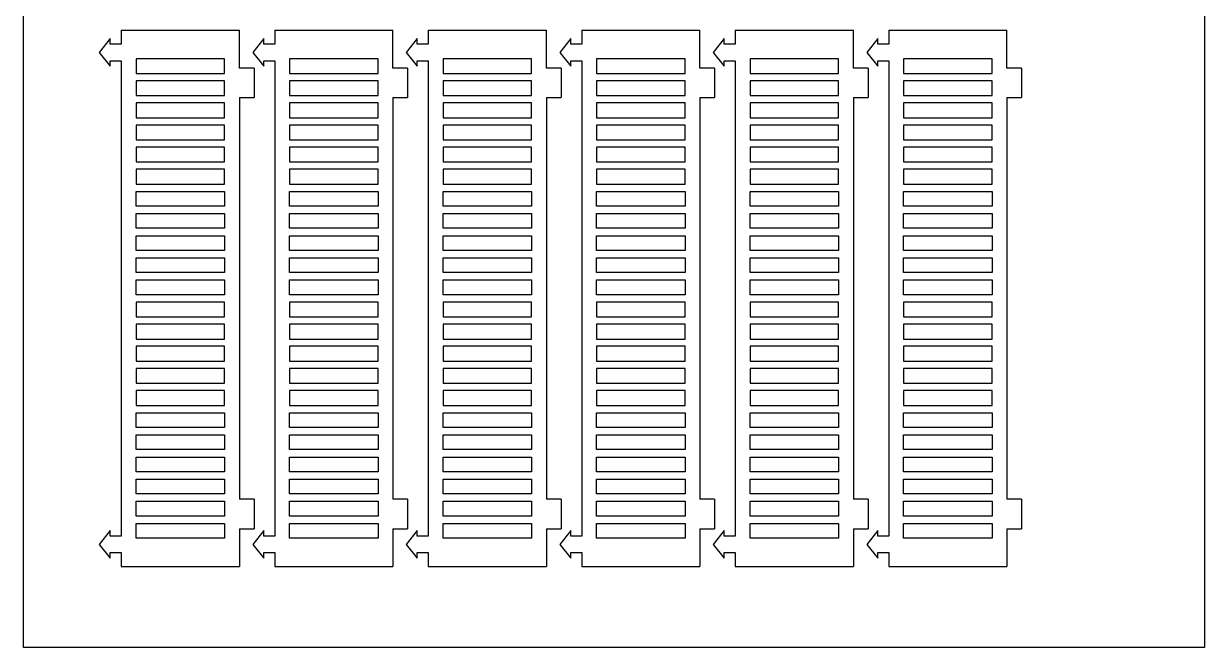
# Model space of a CAD drawing. Header units: inches. Extents: x -44.1 to -2.1, y -13.8 to 25.8.
# Drawn here: x -14.55 to -4.55, y -13.85 to -8.56 of the extents above; entities that cross this region are included whole.
import ezdxf

# ---------------------------------------------------------------- set-up
doc = ezdxf.new("R2010")
doc.units = ezdxf.units.IN
doc.header["$MEASUREMENT"] = 0
doc.linetypes.add('Continuous2', pattern=[0])
doc.layers.add('Cut', color=1, linetype='Continuous')

msp = doc.modelspace()

# ---------------------------------------------------------------- linework, layer by layer
at = {"layer": 'Cut', "color": 13, "linetype": 'Continuous2', "lineweight": -3, "true_color": 0xcc6633}
for p, q in [((-14.55, -13.848), (-14.55, -1.098)), ((-4.55, -1.098), (-4.55, -13.848)), ((-4.55, -13.848), (-14.55, -13.848))]:
    msp.add_line(p, q, dxfattribs=at)
at = {"layer": 'Cut', "color": 7, "linetype": 'Continuous2', "lineweight": -3, "true_color": 0xffffff}
for p, q in [((-13.816, -8.69), (-13.91, -8.807)), ((-13.816, -8.736), (-13.816, -8.69)), ((-13.723, -8.618), (-13.723, -8.736)), ((-13.723, -8.618), (-12.723, -8.618)), ((-12.723, -8.94), (-12.723, -8.618)), ((-12.516, -8.69), (-12.61, -8.807)), ((-12.516, -8.736), (-12.516, -8.69)), ((-12.423, -8.618), (-12.423, -8.736)), ((-12.423, -8.618), (-11.423, -8.618)), ((-11.423, -8.94), (-11.423, -8.618)), ((-11.216, -8.69), (-11.31, -8.807)), ((-11.216, -8.736), (-11.216, -8.69)), ((-11.123, -8.618), (-11.123, -8.736)), ((-11.123, -8.618), (-10.123, -8.618)), ((-10.123, -8.94), (-10.123, -8.618)), ((-9.916, -8.69), (-10.01, -8.807)), ((-9.916, -8.736), (-9.916, -8.69)), ((-9.823, -8.618), (-9.823, -8.736)), ((-9.823, -8.618), (-8.823, -8.618)), ((-8.823, -8.94), (-8.823, -8.618)), ((-8.616, -8.69), (-8.71, -8.807)), ((-8.616, -8.736), (-8.616, -8.69)), ((-8.523, -8.618), (-8.523, -8.736)), ((-8.523, -8.618), (-7.523, -8.618)), ((-7.523, -8.94), (-7.523, -8.618)), ((-7.316, -8.69), (-7.41, -8.807)), ((-7.316, -8.736), (-7.316, -8.69)), ((-7.223, -8.618), (-7.223, -8.736)), ((-7.223, -8.618), (-6.223, -8.618)), ((-6.223, -8.94), (-6.223, -8.618)), ((-13.723, -8.736), (-13.816, -8.736)), ((-12.423, -8.736), (-12.516, -8.736)), ((-11.123, -8.736), (-11.216, -8.736)), ((-9.823, -8.736), (-9.916, -8.736)), ((-8.523, -8.736), (-8.616, -8.736)), ((-7.223, -8.736), (-7.316, -8.736)), ((-13.91, -8.807), (-13.816, -8.924)), ((-13.816, -8.877), (-13.723, -8.877)), ((-13.816, -8.924), (-13.816, -8.877)), ((-13.723, -8.877), (-13.723, -12.905)), ((-13.598, -8.86), (-13.598, -8.985)), ((-12.848, -8.86), (-13.598, -8.86)), ((-12.848, -8.985), (-12.848, -8.86)), ((-12.61, -8.807), (-12.516, -8.924)), ((-12.516, -8.877), (-12.423, -8.877)), ((-12.516, -8.924), (-12.516, -8.877)), ((-12.423, -8.877), (-12.423, -12.905)), ((-12.298, -8.86), (-12.298, -8.985)), ((-11.548, -8.86), (-12.298, -8.86)), ((-11.548, -8.985), (-11.548, -8.86)), ((-11.31, -8.807), (-11.216, -8.924)), ((-11.216, -8.877), (-11.123, -8.877)), ((-11.216, -8.924), (-11.216, -8.877)), ((-11.123, -8.877), (-11.123, -12.905)), ((-10.998, -8.86), (-10.998, -8.985)), ((-10.248, -8.86), (-10.998, -8.86)), ((-10.248, -8.985), (-10.248, -8.86)), ((-10.01, -8.807), (-9.916, -8.924)), ((-9.916, -8.877), (-9.823, -8.877)), ((-9.916, -8.924), (-9.916, -8.877)), ((-9.823, -8.877), (-9.823, -12.905)), ((-9.698, -8.86), (-9.698, -8.985)), ((-8.948, -8.86), (-9.698, -8.86)), ((-8.948, -8.985), (-8.948, -8.86)), ((-8.71, -8.807), (-8.616, -8.924)), ((-8.616, -8.877), (-8.523, -8.877)), ((-8.616, -8.924), (-8.616, -8.877)), ((-8.523, -8.877), (-8.523, -12.905)), ((-8.398, -8.86), (-8.398, -8.985)), ((-7.648, -8.86), (-8.398, -8.86)), ((-7.648, -8.985), (-7.648, -8.86)), ((-7.41, -8.807), (-7.316, -8.924)), ((-7.316, -8.877), (-7.223, -8.877)), ((-7.316, -8.924), (-7.316, -8.877)), ((-7.223, -8.877), (-7.223, -12.905)), ((-6.348, -8.86), (-7.098, -8.86)), ((-7.098, -8.86), (-7.098, -8.985)), ((-6.348, -8.985), (-6.348, -8.86)), ((-13.598, -8.985), (-12.848, -8.985)), ((-12.598, -8.94), (-12.723, -8.94)), ((-12.598, -8.94), (-12.598, -9.19)), ((-12.298, -8.985), (-11.548, -8.985)), ((-11.298, -8.94), (-11.423, -8.94)), ((-11.298, -8.94), (-11.298, -9.19)), ((-10.998, -8.985), (-10.248, -8.985)), ((-9.998, -8.94), (-10.123, -8.94)), ((-9.998, -8.94), (-9.998, -9.19)), ((-9.698, -8.985), (-8.948, -8.985)), ((-8.698, -8.94), (-8.823, -8.94)), ((-8.698, -8.94), (-8.698, -9.19)), ((-8.398, -8.985), (-7.648, -8.985)), ((-7.398, -8.94), (-7.523, -8.94)), ((-7.398, -8.94), (-7.398, -9.19)), ((-7.098, -8.985), (-6.348, -8.985)), ((-6.098, -8.94), (-6.223, -8.94)), ((-6.098, -8.94), (-6.098, -9.19)), ((-12.848, -9.047), (-13.598, -9.047)), ((-13.598, -9.047), (-13.598, -9.172)), ((-12.848, -9.172), (-12.848, -9.047)), ((-11.548, -9.047), (-12.298, -9.047)), ((-12.298, -9.047), (-12.298, -9.172)), ((-11.548, -9.172), (-11.548, -9.047)), ((-10.248, -9.047), (-10.998, -9.047)), ((-10.998, -9.047), (-10.998, -9.172)), ((-10.248, -9.172), (-10.248, -9.047)), ((-8.948, -9.047), (-9.698, -9.047)), ((-9.698, -9.047), (-9.698, -9.172)), ((-8.948, -9.172), (-8.948, -9.047)), ((-7.648, -9.047), (-8.398, -9.047)), ((-8.398, -9.047), (-8.398, -9.172)), ((-7.648, -9.172), (-7.648, -9.047)), ((-6.348, -9.047), (-7.098, -9.047)), ((-7.098, -9.047), (-7.098, -9.172)), ((-6.348, -9.172), (-6.348, -9.047)), ((-13.598, -9.172), (-12.848, -9.172)), ((-12.723, -9.19), (-12.598, -9.19)), ((-12.723, -9.19), (-12.723, -12.592)), ((-12.298, -9.172), (-11.548, -9.172)), ((-11.423, -9.19), (-11.298, -9.19)), ((-11.423, -9.19), (-11.423, -12.592)), ((-10.998, -9.172), (-10.248, -9.172)), ((-10.123, -9.19), (-9.998, -9.19)), ((-10.123, -9.19), (-10.123, -12.592)), ((-9.698, -9.172), (-8.948, -9.172)), ((-8.823, -9.19), (-8.698, -9.19)), ((-8.823, -9.19), (-8.823, -12.592)), ((-8.398, -9.172), (-7.648, -9.172)), ((-7.523, -9.19), (-7.398, -9.19)), ((-7.523, -9.19), (-7.523, -12.592)), ((-7.098, -9.172), (-6.348, -9.172)), ((-6.223, -9.19), (-6.098, -9.19)), ((-6.223, -9.19), (-6.223, -12.592)), ((-12.848, -9.235), (-13.598, -9.235)), ((-13.598, -9.235), (-13.598, -9.36)), ((-12.848, -9.36), (-12.848, -9.235)), ((-11.548, -9.235), (-12.298, -9.235)), ((-12.298, -9.235), (-12.298, -9.36)), ((-11.548, -9.36), (-11.548, -9.235)), ((-10.248, -9.235), (-10.998, -9.235)), ((-10.998, -9.235), (-10.998, -9.36)), ((-10.248, -9.36), (-10.248, -9.235)), ((-8.948, -9.235), (-9.698, -9.235)), ((-9.698, -9.235), (-9.698, -9.36)), ((-8.948, -9.36), (-8.948, -9.235)), ((-7.648, -9.235), (-8.398, -9.235)), ((-8.398, -9.235), (-8.398, -9.36)), ((-7.648, -9.36), (-7.648, -9.235)), ((-6.348, -9.235), (-7.098, -9.235)), ((-7.098, -9.235), (-7.098, -9.36)), ((-6.348, -9.36), (-6.348, -9.235)), ((-13.598, -9.36), (-12.848, -9.36)), ((-12.298, -9.36), (-11.548, -9.36)), ((-10.998, -9.36), (-10.248, -9.36)), ((-9.698, -9.36), (-8.948, -9.36)), ((-8.398, -9.36), (-7.648, -9.36)), ((-7.098, -9.36), (-6.348, -9.36)), ((-12.848, -9.422), (-13.598, -9.422)), ((-13.598, -9.422), (-13.598, -9.547)), ((-12.848, -9.547), (-12.848, -9.422)), ((-11.548, -9.422), (-12.298, -9.422)), ((-12.298, -9.422), (-12.298, -9.547)), ((-11.548, -9.547), (-11.548, -9.422)), ((-10.248, -9.422), (-10.998, -9.422)), ((-10.998, -9.422), (-10.998, -9.547)), ((-10.248, -9.547), (-10.248, -9.422)), ((-8.948, -9.422), (-9.698, -9.422)), ((-9.698, -9.422), (-9.698, -9.547)), ((-8.948, -9.547), (-8.948, -9.422)), ((-7.648, -9.422), (-8.398, -9.422)), ((-8.398, -9.422), (-8.398, -9.547)), ((-7.648, -9.547), (-7.648, -9.422)), ((-6.348, -9.422), (-7.098, -9.422)), ((-7.098, -9.422), (-7.098, -9.547)), ((-6.348, -9.547), (-6.348, -9.422)), ((-13.598, -9.547), (-12.848, -9.547)), ((-12.298, -9.547), (-11.548, -9.547)), ((-10.998, -9.547), (-10.248, -9.547)), ((-9.698, -9.547), (-8.948, -9.547)), ((-8.398, -9.547), (-7.648, -9.547)), ((-7.098, -9.547), (-6.348, -9.547)), ((-12.848, -9.61), (-13.598, -9.61)), ((-13.598, -9.61), (-13.598, -9.735)), ((-12.848, -9.735), (-12.848, -9.61)), ((-11.548, -9.61), (-12.298, -9.61)), ((-12.298, -9.61), (-12.298, -9.735)), ((-11.548, -9.735), (-11.548, -9.61)), ((-10.248, -9.61), (-10.998, -9.61)), ((-10.998, -9.61), (-10.998, -9.735)), ((-10.248, -9.735), (-10.248, -9.61)), ((-8.948, -9.61), (-9.698, -9.61)), ((-9.698, -9.61), (-9.698, -9.735)), ((-8.948, -9.735), (-8.948, -9.61)), ((-7.648, -9.61), (-8.398, -9.61)), ((-8.398, -9.61), (-8.398, -9.735)), ((-7.648, -9.735), (-7.648, -9.61)), ((-6.348, -9.61), (-7.098, -9.61)), ((-7.098, -9.61), (-7.098, -9.735)), ((-6.348, -9.735), (-6.348, -9.61)), ((-13.598, -9.735), (-12.848, -9.735)), ((-12.848, -9.797), (-13.598, -9.797)), ((-13.598, -9.797), (-13.598, -9.922)), ((-12.848, -9.922), (-12.848, -9.797)), ((-12.298, -9.735), (-11.548, -9.735)), ((-11.548, -9.797), (-12.298, -9.797)), ((-12.298, -9.797), (-12.298, -9.922)), ((-11.548, -9.922), (-11.548, -9.797)), ((-10.998, -9.735), (-10.248, -9.735)), ((-10.248, -9.797), (-10.998, -9.797)), ((-10.998, -9.797), (-10.998, -9.922)), ((-10.248, -9.922), (-10.248, -9.797)), ((-9.698, -9.735), (-8.948, -9.735)), ((-8.948, -9.797), (-9.698, -9.797)), ((-9.698, -9.797), (-9.698, -9.922)), ((-8.948, -9.922), (-8.948, -9.797)), ((-8.398, -9.735), (-7.648, -9.735)), ((-7.648, -9.797), (-8.398, -9.797)), ((-8.398, -9.797), (-8.398, -9.922)), ((-7.648, -9.922), (-7.648, -9.797)), ((-7.098, -9.735), (-6.348, -9.735)), ((-6.348, -9.797), (-7.098, -9.797)), ((-7.098, -9.797), (-7.098, -9.922)), ((-6.348, -9.922), (-6.348, -9.797)), ((-13.598, -9.922), (-12.848, -9.922)), ((-13.598, -9.985), (-12.848, -9.985)), ((-13.598, -10.11), (-13.598, -9.985)), ((-12.848, -9.985), (-12.848, -10.11)), ((-12.298, -9.922), (-11.548, -9.922)), ((-12.298, -9.985), (-11.548, -9.985)), ((-12.298, -10.11), (-12.298, -9.985)), ((-11.548, -9.985), (-11.548, -10.11)), ((-10.998, -9.922), (-10.248, -9.922)), ((-10.998, -9.985), (-10.248, -9.985)), ((-10.998, -10.11), (-10.998, -9.985)), ((-10.248, -9.985), (-10.248, -10.11)), ((-9.698, -9.922), (-8.948, -9.922)), ((-9.698, -9.985), (-8.948, -9.985)), ((-9.698, -10.11), (-9.698, -9.985)), ((-8.948, -9.985), (-8.948, -10.11)), ((-8.398, -9.922), (-7.648, -9.922)), ((-8.398, -9.985), (-7.648, -9.985)), ((-8.398, -10.11), (-8.398, -9.985)), ((-7.648, -9.985), (-7.648, -10.11)), ((-7.098, -9.922), (-6.348, -9.922)), ((-7.098, -9.985), (-6.348, -9.985)), ((-7.098, -10.11), (-7.098, -9.985)), ((-6.348, -9.985), (-6.348, -10.11)), ((-12.848, -10.11), (-13.598, -10.11)), ((-13.598, -10.172), (-12.848, -10.172)), ((-13.598, -10.297), (-13.598, -10.172)), ((-12.848, -10.172), (-12.848, -10.297)), ((-11.548, -10.11), (-12.298, -10.11)), ((-12.298, -10.172), (-11.548, -10.172)), ((-12.298, -10.297), (-12.298, -10.172)), ((-11.548, -10.172), (-11.548, -10.297)), ((-10.248, -10.11), (-10.998, -10.11)), ((-10.998, -10.172), (-10.248, -10.172)), ((-10.998, -10.297), (-10.998, -10.172)), ((-10.248, -10.172), (-10.248, -10.297)), ((-8.948, -10.11), (-9.698, -10.11)), ((-9.698, -10.172), (-8.948, -10.172)), ((-9.698, -10.297), (-9.698, -10.172)), ((-8.948, -10.172), (-8.948, -10.297)), ((-7.648, -10.11), (-8.398, -10.11)), ((-8.398, -10.172), (-7.648, -10.172)), ((-8.398, -10.297), (-8.398, -10.172)), ((-7.648, -10.172), (-7.648, -10.297)), ((-6.348, -10.11), (-7.098, -10.11)), ((-7.098, -10.172), (-6.348, -10.172)), ((-7.098, -10.297), (-7.098, -10.172)), ((-6.348, -10.172), (-6.348, -10.297)), ((-12.848, -10.297), (-13.598, -10.297)), ((-11.548, -10.297), (-12.298, -10.297)), ((-10.248, -10.297), (-10.998, -10.297)), ((-8.948, -10.297), (-9.698, -10.297)), ((-7.648, -10.297), (-8.398, -10.297)), ((-6.348, -10.297), (-7.098, -10.297)), ((-13.598, -10.36), (-12.848, -10.36)), ((-13.598, -10.485), (-13.598, -10.36)), ((-12.848, -10.36), (-12.848, -10.485)), ((-12.298, -10.36), (-11.548, -10.36)), ((-12.298, -10.485), (-12.298, -10.36)), ((-11.548, -10.36), (-11.548, -10.485)), ((-10.998, -10.36), (-10.248, -10.36)), ((-10.998, -10.485), (-10.998, -10.36)), ((-10.248, -10.36), (-10.248, -10.485)), ((-9.698, -10.36), (-8.948, -10.36)), ((-9.698, -10.485), (-9.698, -10.36)), ((-8.948, -10.36), (-8.948, -10.485)), ((-8.398, -10.36), (-7.648, -10.36)), ((-8.398, -10.485), (-8.398, -10.36)), ((-7.648, -10.36), (-7.648, -10.485)), ((-7.098, -10.36), (-6.348, -10.36)), ((-7.098, -10.485), (-7.098, -10.36)), ((-6.348, -10.36), (-6.348, -10.485)), ((-12.848, -10.485), (-13.598, -10.485)), ((-11.548, -10.485), (-12.298, -10.485)), ((-10.248, -10.485), (-10.998, -10.485)), ((-8.948, -10.485), (-9.698, -10.485)), ((-7.648, -10.485), (-8.398, -10.485)), ((-6.348, -10.485), (-7.098, -10.485)), ((-13.598, -10.547), (-12.848, -10.547)), ((-13.598, -10.672), (-13.598, -10.547)), ((-12.848, -10.547), (-12.848, -10.672)), ((-12.298, -10.547), (-11.548, -10.547)), ((-12.298, -10.672), (-12.298, -10.547)), ((-11.548, -10.547), (-11.548, -10.672)), ((-10.998, -10.547), (-10.248, -10.547)), ((-10.998, -10.672), (-10.998, -10.547)), ((-10.248, -10.547), (-10.248, -10.672)), ((-9.698, -10.547), (-8.948, -10.547)), ((-9.698, -10.672), (-9.698, -10.547)), ((-8.948, -10.547), (-8.948, -10.672)), ((-8.398, -10.547), (-7.648, -10.547)), ((-8.398, -10.672), (-8.398, -10.547)), ((-7.648, -10.547), (-7.648, -10.672)), ((-7.098, -10.547), (-6.348, -10.547)), ((-7.098, -10.672), (-7.098, -10.547)), ((-6.348, -10.547), (-6.348, -10.672)), ((-12.848, -10.672), (-13.598, -10.672)), ((-11.548, -10.672), (-12.298, -10.672)), ((-10.248, -10.672), (-10.998, -10.672)), ((-8.948, -10.672), (-9.698, -10.672)), ((-7.648, -10.672), (-8.398, -10.672)), ((-6.348, -10.672), (-7.098, -10.672)), ((-13.598, -10.735), (-12.848, -10.735)), ((-13.598, -10.86), (-13.598, -10.735)), ((-12.848, -10.735), (-12.848, -10.86)), ((-12.298, -10.735), (-11.548, -10.735)), ((-12.298, -10.86), (-12.298, -10.735)), ((-11.548, -10.735), (-11.548, -10.86)), ((-10.998, -10.735), (-10.248, -10.735)), ((-10.998, -10.86), (-10.998, -10.735)), ((-10.248, -10.735), (-10.248, -10.86)), ((-9.698, -10.735), (-8.948, -10.735)), ((-9.698, -10.86), (-9.698, -10.735)), ((-8.948, -10.735), (-8.948, -10.86)), ((-8.398, -10.735), (-7.648, -10.735)), ((-8.398, -10.86), (-8.398, -10.735)), ((-7.648, -10.735), (-7.648, -10.86)), ((-7.098, -10.735), (-6.348, -10.735)), ((-7.098, -10.86), (-7.098, -10.735)), ((-6.348, -10.735), (-6.348, -10.86)), ((-12.848, -10.86), (-13.598, -10.86)), ((-11.548, -10.86), (-12.298, -10.86)), ((-10.248, -10.86), (-10.998, -10.86)), ((-8.948, -10.86), (-9.698, -10.86)), ((-7.648, -10.86), (-8.398, -10.86)), ((-6.348, -10.86), (-7.098, -10.86)), ((-12.848, -10.922), (-13.598, -10.922)), ((-13.598, -10.922), (-13.598, -11.047)), ((-12.848, -11.047), (-12.848, -10.922)), ((-11.548, -10.922), (-12.298, -10.922)), ((-12.298, -10.922), (-12.298, -11.047)), ((-11.548, -11.047), (-11.548, -10.922)), ((-10.248, -10.922), (-10.998, -10.922)), ((-10.998, -10.922), (-10.998, -11.047)), ((-10.248, -11.047), (-10.248, -10.922)), ((-8.948, -10.922), (-9.698, -10.922)), ((-9.698, -10.922), (-9.698, -11.047)), ((-8.948, -11.047), (-8.948, -10.922)), ((-7.648, -10.922), (-8.398, -10.922)), ((-8.398, -10.922), (-8.398, -11.047)), ((-7.648, -11.047), (-7.648, -10.922)), ((-6.348, -10.922), (-7.098, -10.922)), ((-7.098, -10.922), (-7.098, -11.047)), ((-6.348, -11.047), (-6.348, -10.922)), ((-13.598, -11.047), (-12.848, -11.047)), ((-12.298, -11.047), (-11.548, -11.047)), ((-10.998, -11.047), (-10.248, -11.047)), ((-9.698, -11.047), (-8.948, -11.047)), ((-8.398, -11.047), (-7.648, -11.047)), ((-7.098, -11.047), (-6.348, -11.047)), ((-13.598, -11.11), (-13.598, -11.235)), ((-12.848, -11.11), (-13.598, -11.11)), ((-12.848, -11.235), (-12.848, -11.11)), ((-12.298, -11.11), (-12.298, -11.235)), ((-11.548, -11.11), (-12.298, -11.11)), ((-11.548, -11.235), (-11.548, -11.11)), ((-10.998, -11.11), (-10.998, -11.235)), ((-10.248, -11.11), (-10.998, -11.11)), ((-10.248, -11.235), (-10.248, -11.11)), ((-9.698, -11.11), (-9.698, -11.235)), ((-8.948, -11.11), (-9.698, -11.11)), ((-8.948, -11.235), (-8.948, -11.11)), ((-8.398, -11.11), (-8.398, -11.235)), ((-7.648, -11.11), (-8.398, -11.11)), ((-7.648, -11.235), (-7.648, -11.11)), ((-7.098, -11.11), (-7.098, -11.235)), ((-6.348, -11.11), (-7.098, -11.11)), ((-6.348, -11.235), (-6.348, -11.11)), ((-13.598, -11.235), (-12.848, -11.235)), ((-12.848, -11.297), (-13.598, -11.297)), ((-13.598, -11.297), (-13.598, -11.422)), ((-12.848, -11.422), (-12.848, -11.297)), ((-12.298, -11.235), (-11.548, -11.235)), ((-11.548, -11.297), (-12.298, -11.297)), ((-12.298, -11.297), (-12.298, -11.422)), ((-11.548, -11.422), (-11.548, -11.297)), ((-10.998, -11.235), (-10.248, -11.235)), ((-10.248, -11.297), (-10.998, -11.297)), ((-10.998, -11.297), (-10.998, -11.422)), ((-10.248, -11.422), (-10.248, -11.297)), ((-9.698, -11.235), (-8.948, -11.235)), ((-8.948, -11.297), (-9.698, -11.297)), ((-9.698, -11.297), (-9.698, -11.422)), ((-8.948, -11.422), (-8.948, -11.297)), ((-8.398, -11.235), (-7.648, -11.235)), ((-7.648, -11.297), (-8.398, -11.297)), ((-8.398, -11.297), (-8.398, -11.422)), ((-7.648, -11.422), (-7.648, -11.297)), ((-7.098, -11.235), (-6.348, -11.235)), ((-6.348, -11.297), (-7.098, -11.297)), ((-7.098, -11.297), (-7.098, -11.422)), ((-6.348, -11.422), (-6.348, -11.297)), ((-13.598, -11.422), (-12.848, -11.422)), ((-12.848, -11.485), (-13.598, -11.485)), ((-13.598, -11.485), (-13.598, -11.61)), ((-12.848, -11.61), (-12.848, -11.485)), ((-12.298, -11.422), (-11.548, -11.422)), ((-11.548, -11.485), (-12.298, -11.485)), ((-12.298, -11.485), (-12.298, -11.61)), ((-11.548, -11.61), (-11.548, -11.485)), ((-10.998, -11.422), (-10.248, -11.422)), ((-10.248, -11.485), (-10.998, -11.485)), ((-10.998, -11.485), (-10.998, -11.61)), ((-10.248, -11.61), (-10.248, -11.485)), ((-9.698, -11.422), (-8.948, -11.422)), ((-8.948, -11.485), (-9.698, -11.485)), ((-9.698, -11.485), (-9.698, -11.61)), ((-8.948, -11.61), (-8.948, -11.485)), ((-8.398, -11.422), (-7.648, -11.422)), ((-7.648, -11.485), (-8.398, -11.485)), ((-8.398, -11.485), (-8.398, -11.61)), ((-7.648, -11.61), (-7.648, -11.485)), ((-7.098, -11.422), (-6.348, -11.422)), ((-6.348, -11.485), (-7.098, -11.485)), ((-7.098, -11.485), (-7.098, -11.61)), ((-6.348, -11.61), (-6.348, -11.485)), ((-13.598, -11.61), (-12.848, -11.61)), ((-12.848, -11.672), (-13.598, -11.672)), ((-13.598, -11.672), (-13.598, -11.797)), ((-12.848, -11.797), (-12.848, -11.672)), ((-12.298, -11.61), (-11.548, -11.61)), ((-11.548, -11.672), (-12.298, -11.672)), ((-12.298, -11.672), (-12.298, -11.797)), ((-11.548, -11.797), (-11.548, -11.672)), ((-10.998, -11.61), (-10.248, -11.61)), ((-10.248, -11.672), (-10.998, -11.672)), ((-10.998, -11.672), (-10.998, -11.797)), ((-10.248, -11.797), (-10.248, -11.672)), ((-9.698, -11.61), (-8.948, -11.61)), ((-8.948, -11.672), (-9.698, -11.672)), ((-9.698, -11.672), (-9.698, -11.797)), ((-8.948, -11.797), (-8.948, -11.672)), ((-8.398, -11.61), (-7.648, -11.61)), ((-7.648, -11.672), (-8.398, -11.672)), ((-8.398, -11.672), (-8.398, -11.797)), ((-7.648, -11.797), (-7.648, -11.672)), ((-7.098, -11.61), (-6.348, -11.61)), ((-6.348, -11.672), (-7.098, -11.672)), ((-7.098, -11.672), (-7.098, -11.797)), ((-6.348, -11.797), (-6.348, -11.672)), ((-13.598, -11.797), (-12.848, -11.797)), ((-12.298, -11.797), (-11.548, -11.797)), ((-10.998, -11.797), (-10.248, -11.797)), ((-9.698, -11.797), (-8.948, -11.797)), ((-8.398, -11.797), (-7.648, -11.797)), ((-7.098, -11.797), (-6.348, -11.797)), ((-13.598, -11.86), (-12.848, -11.86)), ((-13.598, -11.985), (-13.598, -11.86)), ((-12.848, -11.86), (-12.848, -11.985)), ((-12.298, -11.86), (-11.548, -11.86)), ((-12.298, -11.985), (-12.298, -11.86)), ((-11.548, -11.86), (-11.548, -11.985)), ((-10.998, -11.86), (-10.248, -11.86)), ((-10.998, -11.985), (-10.998, -11.86)), ((-10.248, -11.86), (-10.248, -11.985)), ((-9.698, -11.86), (-8.948, -11.86)), ((-9.698, -11.985), (-9.698, -11.86)), ((-8.948, -11.86), (-8.948, -11.985)), ((-8.398, -11.86), (-7.648, -11.86)), ((-8.398, -11.985), (-8.398, -11.86)), ((-7.648, -11.86), (-7.648, -11.985)), ((-7.098, -11.86), (-6.348, -11.86)), ((-7.098, -11.985), (-7.098, -11.86)), ((-6.348, -11.86), (-6.348, -11.985)), ((-12.848, -11.985), (-13.598, -11.985)), ((-11.548, -11.985), (-12.298, -11.985)), ((-10.248, -11.985), (-10.998, -11.985)), ((-8.948, -11.985), (-9.698, -11.985)), ((-7.648, -11.985), (-8.398, -11.985)), ((-6.348, -11.985), (-7.098, -11.985)), ((-13.598, -12.047), (-12.848, -12.047)), ((-13.598, -12.172), (-13.598, -12.047)), ((-12.848, -12.047), (-12.848, -12.172)), ((-12.298, -12.047), (-11.548, -12.047)), ((-12.298, -12.172), (-12.298, -12.047)), ((-11.548, -12.047), (-11.548, -12.172)), ((-10.998, -12.047), (-10.248, -12.047)), ((-10.998, -12.172), (-10.998, -12.047)), ((-10.248, -12.047), (-10.248, -12.172)), ((-9.698, -12.047), (-8.948, -12.047)), ((-9.698, -12.172), (-9.698, -12.047)), ((-8.948, -12.047), (-8.948, -12.172)), ((-8.398, -12.047), (-7.648, -12.047)), ((-8.398, -12.172), (-8.398, -12.047)), ((-7.648, -12.047), (-7.648, -12.172)), ((-7.098, -12.047), (-6.348, -12.047)), ((-7.098, -12.172), (-7.098, -12.047)), ((-6.348, -12.047), (-6.348, -12.172)), ((-12.848, -12.172), (-13.598, -12.172)), ((-11.548, -12.172), (-12.298, -12.172)), ((-10.248, -12.172), (-10.998, -12.172)), ((-8.948, -12.172), (-9.698, -12.172)), ((-7.648, -12.172), (-8.398, -12.172)), ((-6.348, -12.172), (-7.098, -12.172)), ((-13.598, -12.235), (-12.848, -12.235)), ((-13.598, -12.36), (-13.598, -12.235)), ((-12.848, -12.235), (-12.848, -12.36)), ((-12.298, -12.235), (-11.548, -12.235)), ((-12.298, -12.36), (-12.298, -12.235)), ((-11.548, -12.235), (-11.548, -12.36)), ((-10.998, -12.235), (-10.248, -12.235)), ((-10.998, -12.36), (-10.998, -12.235)), ((-10.248, -12.235), (-10.248, -12.36)), ((-9.698, -12.235), (-8.948, -12.235)), ((-9.698, -12.36), (-9.698, -12.235)), ((-8.948, -12.235), (-8.948, -12.36)), ((-8.398, -12.235), (-7.648, -12.235)), ((-8.398, -12.36), (-8.398, -12.235)), ((-7.648, -12.235), (-7.648, -12.36)), ((-7.098, -12.235), (-6.348, -12.235)), ((-7.098, -12.36), (-7.098, -12.235)), ((-6.348, -12.235), (-6.348, -12.36)), ((-12.848, -12.36), (-13.598, -12.36)), ((-12.723, -12.342), (-12.723, -12.592)), ((-11.548, -12.36), (-12.298, -12.36)), ((-11.423, -12.342), (-11.423, -12.592)), ((-10.248, -12.36), (-10.998, -12.36)), ((-10.123, -12.342), (-10.123, -12.592)), ((-8.948, -12.36), (-9.698, -12.36)), ((-8.823, -12.342), (-8.823, -12.592)), ((-7.648, -12.36), (-8.398, -12.36)), ((-7.523, -12.342), (-7.523, -12.592)), ((-6.348, -12.36), (-7.098, -12.36)), ((-6.223, -12.342), (-6.223, -12.592)), ((-13.598, -12.422), (-12.848, -12.422)), ((-13.598, -12.547), (-13.598, -12.422)), ((-12.848, -12.422), (-12.848, -12.547)), ((-12.298, -12.422), (-11.548, -12.422)), ((-12.298, -12.547), (-12.298, -12.422)), ((-11.548, -12.422), (-11.548, -12.547)), ((-10.998, -12.422), (-10.248, -12.422)), ((-10.998, -12.547), (-10.998, -12.422)), ((-10.248, -12.422), (-10.248, -12.547)), ((-9.698, -12.422), (-8.948, -12.422)), ((-9.698, -12.547), (-9.698, -12.422)), ((-8.948, -12.422), (-8.948, -12.547)), ((-8.398, -12.422), (-7.648, -12.422)), ((-8.398, -12.547), (-8.398, -12.422)), ((-7.648, -12.422), (-7.648, -12.547)), ((-7.098, -12.422), (-6.348, -12.422)), ((-7.098, -12.547), (-7.098, -12.422)), ((-6.348, -12.422), (-6.348, -12.547)), ((-12.848, -12.547), (-13.598, -12.547)), ((-12.598, -12.592), (-12.723, -12.592)), ((-12.598, -12.592), (-12.598, -12.842)), ((-11.548, -12.547), (-12.298, -12.547)), ((-11.298, -12.592), (-11.423, -12.592)), ((-11.298, -12.592), (-11.298, -12.842)), ((-10.248, -12.547), (-10.998, -12.547)), ((-9.998, -12.592), (-10.123, -12.592)), ((-9.998, -12.592), (-9.998, -12.842)), ((-8.948, -12.547), (-9.698, -12.547)), ((-8.698, -12.592), (-8.823, -12.592)), ((-8.698, -12.592), (-8.698, -12.842)), ((-7.648, -12.547), (-8.398, -12.547)), ((-7.398, -12.592), (-7.523, -12.592)), ((-7.398, -12.592), (-7.398, -12.842)), ((-6.348, -12.547), (-7.098, -12.547)), ((-6.098, -12.592), (-6.223, -12.592)), ((-6.098, -12.592), (-6.098, -12.842)), ((-13.598, -12.61), (-12.848, -12.61)), ((-13.598, -12.735), (-13.598, -12.61)), ((-12.848, -12.61), (-12.848, -12.735)), ((-12.298, -12.61), (-11.548, -12.61)), ((-12.298, -12.735), (-12.298, -12.61)), ((-11.548, -12.61), (-11.548, -12.735)), ((-10.998, -12.61), (-10.248, -12.61)), ((-10.998, -12.735), (-10.998, -12.61)), ((-10.248, -12.61), (-10.248, -12.735)), ((-9.698, -12.61), (-8.948, -12.61)), ((-9.698, -12.735), (-9.698, -12.61)), ((-8.948, -12.61), (-8.948, -12.735)), ((-8.398, -12.61), (-7.648, -12.61)), ((-8.398, -12.735), (-8.398, -12.61)), ((-7.648, -12.61), (-7.648, -12.735)), ((-7.098, -12.61), (-6.348, -12.61)), ((-7.098, -12.735), (-7.098, -12.61)), ((-6.348, -12.61), (-6.348, -12.735)), ((-12.848, -12.735), (-13.598, -12.735)), ((-13.598, -12.797), (-12.848, -12.797)), ((-13.598, -12.922), (-13.598, -12.797)), ((-12.848, -12.797), (-12.848, -12.922)), ((-11.548, -12.735), (-12.298, -12.735)), ((-12.298, -12.797), (-11.548, -12.797)), ((-12.298, -12.922), (-12.298, -12.797)), ((-11.548, -12.797), (-11.548, -12.922)), ((-10.248, -12.735), (-10.998, -12.735)), ((-10.998, -12.797), (-10.248, -12.797)), ((-10.998, -12.922), (-10.998, -12.797)), ((-10.248, -12.797), (-10.248, -12.922)), ((-8.948, -12.735), (-9.698, -12.735)), ((-9.698, -12.797), (-8.948, -12.797)), ((-9.698, -12.922), (-9.698, -12.797)), ((-8.948, -12.797), (-8.948, -12.922)), ((-7.648, -12.735), (-8.398, -12.735)), ((-8.398, -12.797), (-7.648, -12.797)), ((-8.398, -12.922), (-8.398, -12.797)), ((-7.648, -12.797), (-7.648, -12.922)), ((-6.348, -12.735), (-7.098, -12.735)), ((-7.098, -12.797), (-6.348, -12.797)), ((-7.098, -12.922), (-7.098, -12.797)), ((-6.348, -12.797), (-6.348, -12.922)), ((-13.816, -12.858), (-13.91, -12.975)), ((-13.816, -12.905), (-13.816, -12.858)), ((-12.723, -12.842), (-12.598, -12.842)), ((-12.723, -12.842), (-12.723, -13.163)), ((-12.516, -12.858), (-12.61, -12.975)), ((-12.516, -12.905), (-12.516, -12.858)), ((-11.423, -12.842), (-11.298, -12.842)), ((-11.423, -12.842), (-11.423, -13.163)), ((-11.216, -12.858), (-11.31, -12.975)), ((-11.216, -12.905), (-11.216, -12.858)), ((-10.123, -12.842), (-9.998, -12.842)), ((-10.123, -12.842), (-10.123, -13.163)), ((-9.916, -12.858), (-10.01, -12.975)), ((-9.916, -12.905), (-9.916, -12.858)), ((-8.823, -12.842), (-8.698, -12.842)), ((-8.823, -12.842), (-8.823, -13.163)), ((-8.616, -12.858), (-8.71, -12.975)), ((-8.616, -12.905), (-8.616, -12.858)), ((-7.523, -12.842), (-7.398, -12.842)), ((-7.523, -12.842), (-7.523, -13.163)), ((-7.316, -12.858), (-7.41, -12.975)), ((-7.316, -12.905), (-7.316, -12.858)), ((-6.223, -12.842), (-6.098, -12.842)), ((-6.223, -12.842), (-6.223, -13.163)), ((-13.91, -12.975), (-13.816, -13.092)), ((-13.723, -12.905), (-13.816, -12.905)), ((-13.723, -12.905), (-13.816, -12.905)), ((-12.848, -12.922), (-13.598, -12.922)), ((-12.61, -12.975), (-12.516, -13.092)), ((-12.423, -12.905), (-12.516, -12.905)), ((-12.423, -12.905), (-12.516, -12.905)), ((-11.548, -12.922), (-12.298, -12.922)), ((-11.31, -12.975), (-11.216, -13.092)), ((-11.123, -12.905), (-11.216, -12.905)), ((-11.123, -12.905), (-11.216, -12.905)), ((-10.248, -12.922), (-10.998, -12.922)), ((-10.01, -12.975), (-9.916, -13.092)), ((-9.823, -12.905), (-9.916, -12.905)), ((-9.823, -12.905), (-9.916, -12.905)), ((-8.948, -12.922), (-9.698, -12.922)), ((-8.71, -12.975), (-8.616, -13.092)), ((-8.523, -12.905), (-8.616, -12.905)), ((-8.523, -12.905), (-8.616, -12.905)), ((-7.648, -12.922), (-8.398, -12.922)), ((-7.41, -12.975), (-7.316, -13.092)), ((-7.223, -12.905), (-7.316, -12.905)), ((-7.223, -12.905), (-7.316, -12.905)), ((-6.348, -12.922), (-7.098, -12.922)), ((-13.816, -13.092), (-13.816, -13.045)), ((-13.816, -13.045), (-13.723, -13.045)), ((-13.723, -13.045), (-13.723, -13.163)), ((-12.516, -13.092), (-12.516, -13.045)), ((-12.516, -13.045), (-12.423, -13.045)), ((-12.423, -13.045), (-12.423, -13.163)), ((-11.216, -13.092), (-11.216, -13.045)), ((-11.216, -13.045), (-11.123, -13.045)), ((-11.123, -13.045), (-11.123, -13.163)), ((-9.916, -13.092), (-9.916, -13.045)), ((-9.916, -13.045), (-9.823, -13.045)), ((-9.823, -13.045), (-9.823, -13.163)), ((-8.616, -13.092), (-8.616, -13.045)), ((-8.616, -13.045), (-8.523, -13.045)), ((-8.523, -13.045), (-8.523, -13.163)), ((-7.316, -13.045), (-7.223, -13.045)), ((-7.316, -13.092), (-7.316, -13.045)), ((-7.223, -13.045), (-7.223, -13.163)), ((-13.723, -13.163), (-12.723, -13.163)), ((-12.423, -13.163), (-11.423, -13.163)), ((-11.123, -13.163), (-10.123, -13.163)), ((-9.823, -13.163), (-8.823, -13.163)), ((-8.523, -13.163), (-7.523, -13.163)), ((-7.223, -13.163), (-6.223, -13.163))]:
    msp.add_line(p, q, dxfattribs=at)

doc.saveas('drawing.dxf')
